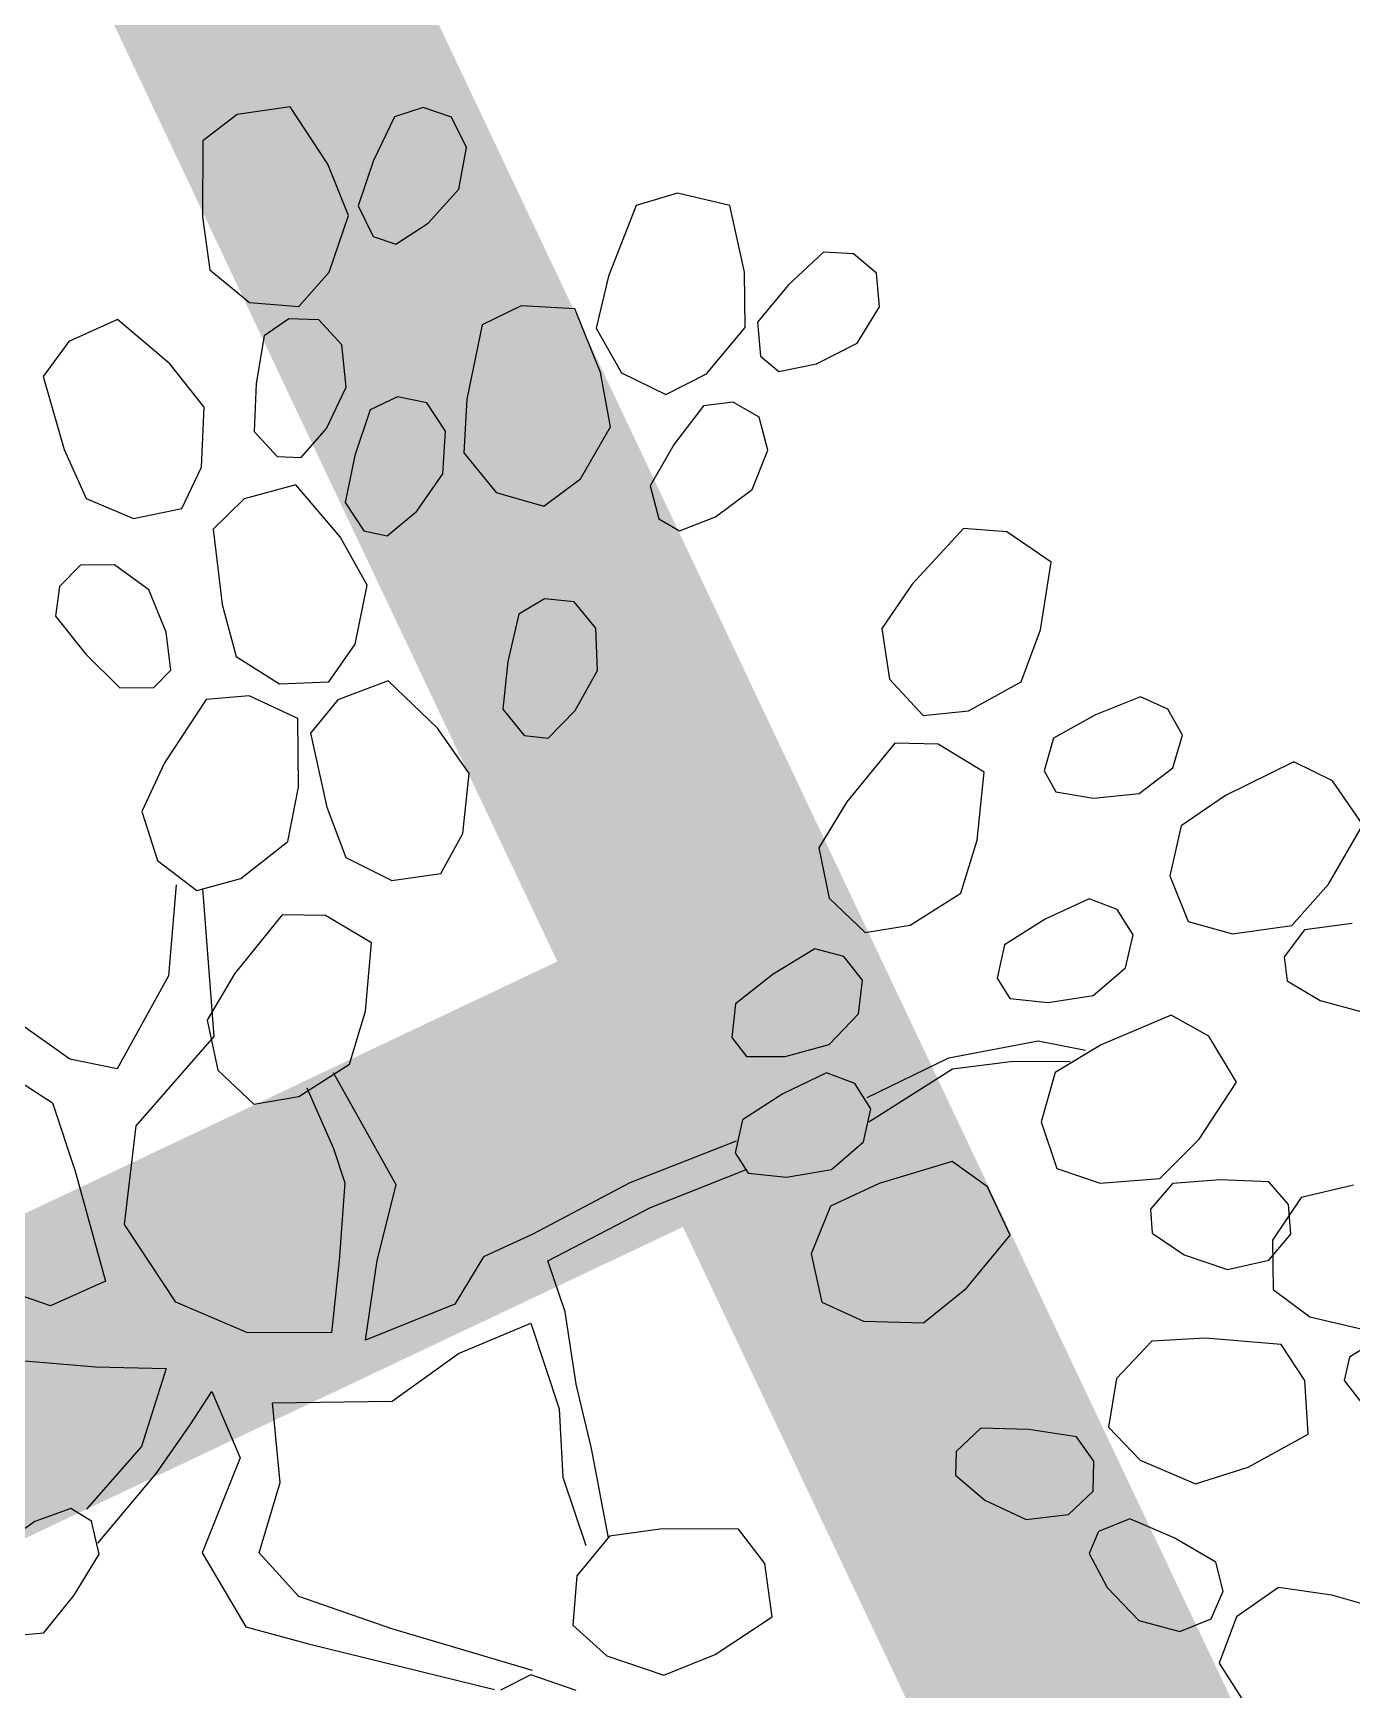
# Model space of a CAD drawing. Extents: x -809667 to 586099, y 3084146 to 3634412.
# Drawn here: x 381287.868 to 381288.653, y 3086161.412 to 3086162.399 of the extents above; entities that cross this region are included whole.
import ezdxf

# ---------------------------------------------------------------- set-up
doc = ezdxf.new("R2010")
doc.units = 0
doc.header["$LTSCALE"] = 0.5
doc.layers.get('0').update_dxf_attribs({"linetype": 'CONTINUOUS'})
doc.layers.add('WIRE-动力', color=2, linetype='CONTINUOUS')
doc.layers.add('文字', color=7, linetype='CONTINUOUS')

# ---------------------------------------------------------------- blocks, each defined once
blk = doc.blocks.new('紫薇')
at = {"color": 0}
for p, q in [((-183.8517322102562, 452.2471866318956), (-162.6046768249944, 456.1768588395789)), ((-162.6046768249944, 456.1768588395789), (-146.1547162607312, 450.4262484600767)), ((-191.0036765793338, 425.6444077426568), (-183.8517322102562, 452.2471866318956)), ((-146.1547162607312, 450.4262484600767), (-136.3857272807509, 421.4573585735634)), ((-244.1650143852457, 427.9025964802131), (-234.5271265814081, 435.1807915037498)), ((-234.5271265814081, 435.1807915037498), (-222.4469909407198, 435.2167645031586)), ((-222.4469909407198, 435.2167645031586), (-208.8665458466858, 421.2415170157328)), ((-246.0488934116438, 414.3645927300677), (-244.1650143852457, 427.9025964802131)), ((-208.8665458466858, 421.2415170157328), (-197.2136777406558, 405.8106258353218)), ((-192.3728848574683, 403.4085433175787), (-191.0036765793338, 425.6444077426568)), ((-136.3857272807509, 421.4573585735634), (-132.4431722536683, 400.2039092322811)), ((-237.7802139855921, 399.4069283762947), (-246.0488934116438, 414.3645927300677)), ((-197.2136777406558, 405.8106258353218), (-199.0975592294708, 392.2726253448054)), ((-177.8068009559065, 384.1199309723452), (-192.3728848574683, 403.4085433175787)), ((-132.4431722536683, 400.2039092322811), (-143.493968761526, 382.772213104181)), ((-221.8012213809416, 390.2718171356246), (-237.7802139855921, 399.4069283762947)), ((-206.8078699456528, 386.4500689702109), (-221.8012213809416, 390.2718171356246)), ((-199.0975592294708, 392.2726253448054), (-206.8078699456528, 386.4500689702109)), ((-105.2900863587856, 369.4774580737576), (-90.96337145101279, 393.006236047484)), ((-90.96337145101279, 393.006236047484), (-69.46700935531408, 390.8185196937993)), ((-69.46700935531408, 390.8185196937993), (-55.29041409119964, 380.6846720045432)), ((-161.8278108146042, 374.9848229931667), (-177.8068009559065, 384.1199309723452)), ((-143.493968761526, 382.772213104181), (-161.8278108146042, 374.9848229931667)), ((-55.29041409119964, 380.6846720045432), (-54.03914132341743, 350.1385749811307)), ((-339.3020910555497, 358.8073815116659), (-320.9093632884324, 370.1470134044066)), ((-320.9093632884324, 370.1470134044066), (-303.4928718125448, 370.727140086703)), ((-303.4928718125448, 370.727140086703), (-283.9187908293679, 347.2434206074104)), ((-173.3748178826645, 354.7665502494201), (-167.7692581275478, 367.2326741693541)), ((-167.7692581275478, 367.2326741693541), (-156.4767930861562, 371.5153412586078)), ((-156.4767930861562, 371.5153412586078), (-144.8715091599151, 368.1614843541756)), ((-144.8715091599151, 368.1614843541756), (-135.7561841830611, 350.9380444576964)), ((-112.8413196848705, 348.5182769531384), (-105.2900863587856, 369.4774580737576)), ((-336.3610483948141, 331.4174486706033), (-339.3020910555497, 358.8073815116659)), ((-169.6335848467425, 338.0900410888717), (-173.3748178826645, 354.7665502494201)), ((-283.9187908293679, 347.2434206074104), (-272.5648363009095, 328.8493844652548)), ((-266.8709667399526, 338.9394536176696), (-246.8202009098604, 346.9921845709905)), ((-246.8202009098604, 346.9921845709905), (-229.5580153660849, 344.607300392352)), ((-135.7561841830611, 350.9380444576964), (-128.8993529807776, 332.8580664815381)), ((-104.2702814061195, 325.9183063944802), (-112.8413196848705, 348.5182769531384)), ((-54.03914132341743, 350.1385749811307), (-56.21628547739238, 328.6324620740488)), ((-229.5580153660849, 344.607300392352), (-214.2545892521739, 318.1415701722726)), ((-268.6222744490951, 311.4477989887819), (-266.8709667399526, 338.9394536176696)), ((-156.858377774246, 324.8396619902924), (-169.6335848467425, 338.0900410888717)), ((-380.3903960091993, 324.5873781023547), (-369.1389999436215, 328.9847702505067)), ((-369.1389999436215, 328.9847702505067), (-351.4271703427657, 320.8590626837686)), ((-329.6052763769403, 310.1885075187311), (-336.3610483948141, 331.4174486706033)), ((-272.5648363009095, 328.8493844652548), (-276.57234220393, 308.6028037695214)), ((-198.4661686588079, 321.8442666204646), (-188.0069261863828, 327.8829130781814)), ((-188.0069261863828, 327.8829130781814), (-176.0139311570674, 326.4341062000021)), ((-128.8993529807776, 332.8580664815381), (-134.5049141841009, 320.3919463837519)), ((-56.21628547739238, 328.6324620740488), (-71.71291931346059, 315.0002035247162)), ((-386.7482714392245, 314.3190567130223), (-380.3903960091993, 324.5873781023547)), ((-351.4271703427657, 320.8590626837686), (-334.9869135990739, 310.6796866720542)), ((-201.9994309814647, 308.6403807112947), (-198.4661686588079, 321.8442666204646)), ((-176.0139311570674, 326.4341062000021), (-164.2538131903857, 310.8959062816575)), ((-143.5388867715374, 316.9658125033602), (-156.858377774246, 324.8396619902924)), ((-134.5049141841009, 320.3919463837519), (-143.5388867715374, 316.9658125033602)), ((-91.49507578276098, 312.6679311161861), (-104.2702814061195, 325.9183063944802)), ((-383.6144452830777, 301.0147085757926), (-386.7482714392245, 314.3190567130223)), ((-214.2545892521739, 318.1415701722726), (-206.1879656529054, 298.0870835715905)), ((-71.71291931346059, 315.0002035247162), (-91.49507578276098, 312.6679311161861)), ((-334.9869135990739, 310.6796866720542), (-331.8530909176916, 297.3753406861797)), ((-309.0549571858719, 297.464288582094), (-329.6052763769403, 310.1885075187311)), ((-276.57234220393, 308.6028037695214), (-290.855010997504, 294.7183311013505)), ((-265.5683423643932, 289.3801326686516), (-268.6222744490951, 311.4477989887819)), ((-195.6315457364544, 292.7799639487639), (-201.9994309814647, 308.6403807112947)), ((-164.2538131903857, 310.8959062816575), (-154.5855437256396, 294.149972348474)), ((-148.4023359529674, 281.669319187291), (-138.0354296527803, 307.1915723523125)), ((-138.0354296527803, 307.1915723523125), (-116.4665054176003, 308.4804453300312)), ((-116.4665054176003, 308.4804453300312), (-100.8479098500684, 300.751914110966)), ((-370.5007997509092, 290.0540934810415), (-383.6144452830777, 301.0147085757926)), ((-100.8479098500684, 300.751914110966), (-94.71290218830109, 270.8020992884412)), ((-58.61885228008032, 299.7320760348812), (-45.61028755735606, 303.927763058804)), ((-45.61028755735606, 303.927763058804), (-34.86304506659508, 298.4179733181372)), ((-331.8530909176916, 297.3753406861797), (-336.939391573891, 289.1606830721721)), ((-290.855010997504, 294.7183311013505), (-309.0549571858719, 297.464288582094)), ((-206.1879656529054, 298.0870835715905), (-213.5743270264938, 278.8146732645109)), ((-154.5855437256396, 294.149972348474), (-158.1188080925494, 280.9460899783298)), ((-68.4871411640197, 285.7778774937615), (-58.61885228008032, 299.7320760348812)), ((-34.86304506659508, 298.4179733181372), (-29.57332575693727, 287.5575018385425)), ((-352.3008500877768, 287.3081338508055), (-370.5007997509092, 290.0540934810415)), ((-336.939391573891, 289.1606830721721), (-352.3008500877768, 287.3081338508055)), ((-247.476334867999, 273.3520126538351), (-265.5683423643932, 289.3801326686516)), ((-180.8962639570236, 281.7504611080512), (-195.6315457364544, 292.7799639487639)), ((-29.57332575693727, 287.5575018385425), (-36.24540842138231, 269.2485055746511)), ((-323.59782031551, 274.1657094759867), (-315.5890937345102, 283.2056930316612)), ((-315.5890937345102, 283.2056930316612), (-303.7545101335272, 285.6292445855215)), ((-303.7545101335272, 285.6292445855215), (-287.679159084335, 274.6147486837581)), ((-166.4862025836483, 276.1151725174859), (-180.8962639570236, 281.7504611080512)), ((-158.1188080925494, 280.9460899783298), (-166.4862025836483, 276.1151725174859)), ((-152.4936937009916, 259.7702509472147), (-148.4023359529674, 281.669319187291)), ((-69.75763739272952, 267.4158432567492), (-68.4871411640197, 285.7778774937615)), ((-322.7680003270507, 260.5224714251235), (-323.59782031551, 274.1657094759867)), ((-287.679159084335, 274.6147486837581), (-273.2055518645793, 261.7922515878454)), ((-213.5743270264938, 278.8146732645109), (-230.0066956402734, 267.5563221024349)), ((-230.0066956402734, 267.5563221024349), (-247.476334867999, 273.3520126538351)), ((-94.71290218830109, 270.8020992884412), (-93.41202977951616, 249.2252464136109)), ((-66.67330093495548, 252.2536133779213), (-69.75763739272952, 267.4158432567492)), ((-36.24540842138231, 269.2485055746511), (-45.06694355700165, 252.0414647022262)), ((-311.7053427565843, 247.4947935873643), (-322.7680003270507, 260.5224714251235)), ((-273.2055518645793, 261.7922515878454), (-272.3757349345833, 248.1490162471309)), ((-140.4083578921854, 238.8378352997825), (-152.4936937009916, 259.7702509472147)), ((-294.2357004685327, 241.6991003258154), (-311.7053427565843, 247.4947935873643)), ((-272.3757349345833, 248.1490162471309), (-278.7827165927738, 240.9170289607719)), ((-93.41202977951616, 249.2252464136109), (-106.5212182225659, 233.2836871491745)), ((-58.07550641521811, 247.8457813160494), (-66.67330093495548, 252.2536133779213)), ((-45.06694355700165, 252.0414647022262), (-58.07550641521811, 247.8457813160494)), ((-278.7827165927738, 240.9170289607719), (-294.2357004685327, 241.6991003258154)), ((-125.6730781560764, 227.8083359980956), (-140.4083578921854, 238.8378352997825)), ((-93.41371097508818, 232.5288500888273), (-76.48136852309108, 236.6478914050385)), ((-76.48136852309108, 236.6478914050385), (-52.53031011484563, 217.6485090991482)), ((-234.3636265955865, 214.3517522634938), (-229.5332393599674, 227.1382257761434)), ((-229.5332393599674, 227.1382257761434), (-218.5247161881998, 232.1054605925456)), ((-218.5247161881998, 232.1054605925456), (-206.7355716275051, 229.4697364708409)), ((-206.7355716275051, 229.4697364708409), (-196.5809974335134, 212.8378197373822)), ((-106.5212182225659, 233.2836871491745), (-125.6730781560764, 227.8083359980956)), ((-109.1079939492047, 217.6772788548842), (-93.41371097508818, 232.5288500888273)), ((-161.2672714358196, 196.2742251371965), (-148.4106848333031, 220.6374419583008)), ((-148.4106848333031, 220.6374419583008), (-126.8206111220643, 219.7723388960585)), ((-229.6065723448992, 197.9361128518358), (-234.3636265955865, 214.3517522634938)), ((-126.8206111220643, 219.7723388960585), (-112.0491410754621, 210.5271025570109)), ((-100.6441168058664, 191.4623797191307), (-109.1079939492047, 217.6772788548842)), ((-52.53031011484563, 217.6485090991482), (-37.6644503492862, 201.9558655200526)), ((-196.5809974335134, 212.8378197373822), (-188.6281283535063, 195.2124513396993)), ((-112.0491410754621, 210.5271025570109), (-108.9266582122073, 180.1152655901387)), ((-403.6075854990631, 198.923899221234), (-387.5767567930743, 205.7564136413857)), ((-387.5767567930743, 205.7564136413857), (-360.841171907261, 190.9294710131362)), ((-37.6644503492862, 201.9558655200526), (-37.45963453687727, 181.3174987277016)), ((-416.6619458459318, 181.7057877657935), (-403.6075854990631, 198.923899221234)), ((-216.042697337456, 185.4942578142509), (-229.6065723448992, 197.9361128518358)), ((-188.6281283535063, 195.2124513396993), (-193.4585172701627, 182.4259815523401)), ((-167.5187413757667, 174.8913459675387), (-161.2672714358196, 196.2742251371965)), ((-360.841171907261, 190.9294710131362), (-343.6092323521152, 177.8790645739064)), ((-89.70182894542813, 172.0568461166695), (-100.6441168058664, 191.4623797191307)), ((-404.0251202629879, 157.2278631767258), (-416.6619458459318, 181.7057877657935)), ((-202.2653363468125, 178.4521934567019), (-216.042697337456, 185.4942578142509)), ((-193.4585172701627, 182.4259815523401), (-202.2653363468125, 178.4521934567019)), ((-108.9266582122073, 180.1152655901387), (-109.7806109068915, 158.5161078805104)), ((-37.45963453687727, 181.3174987277016), (-48.61132253613323, 164.8125581359491)), ((-343.6092323521152, 177.8790645739064), (-340.0322117703035, 157.5520122265443)), ((-157.5776558648795, 152.8596373340115), (-167.5187413757667, 174.8913459675387)), ((-66.98882718756795, 163.7899895468727), (-89.70182894542813, 172.0568461166695)), ((-41.52796809002757, 169.6859906809404), (-27.02556593716145, 135.8695669686422)), ((-48.61132253613323, 164.8125581359491), (-66.98882718756795, 163.7899895468727)), ((-36.69383540190756, 106.8840592382476), (-51.19623755477369, 164.8550717392936)), ((-390.0567723950371, 139.8729314329103), (-404.0251202629879, 157.2278631767258)), ((-340.0322117703035, 157.5520122265443), (-348.3347537415102, 139.4456319706514)), ((-109.7806109068915, 158.5161078805104), (-124.411923575215, 143.9590194681659)), ((-144.0137825384736, 140.4177860198542), (-157.5776558648795, 152.8596373340115)), ((-124.411923575215, 143.9590194681659), (-144.0137825384736, 140.4177860198542)), ((-94.64350673276931, 138.9528410220519), (-78.2054289681837, 144.737330772914)), ((-78.2054289681837, 144.737330772914), (-52.48166116606444, 128.2171159749851)), ((21.31577321048826, 116.5458941617981), (40.65231213904917, 143.1159439021721)), ((-366.2976523935795, 135.4315821779892), (-390.0567723950371, 139.8729314329103)), ((-348.3347537415102, 139.4456319706514), (-366.2976523935795, 135.4315821779892)), ((-108.7810623226687, 122.6124246204272), (-94.64350673276931, 138.9528410220519)), ((-27.02556593716145, 135.8695669686422), (4.396306755952537, 106.8840592382476)), ((-350.4078992996365, 126.5133296707645), (-334.0146821532398, 132.4237572262064)), ((-334.0146821532398, 132.4237572262064), (-308.1649331897497, 116.1013736566529)), ((-52.48166116606444, 128.2171159749851), (-36.12719046883285, 114.0826143110171)), ((-364.4196800515056, 110.0649350276217), (-350.4078992996365, 126.5133296707645)), ((-97.7490830309689, 97.3705232301727), (-108.7810623226687, 122.6124246204272)), ((52.73764590360224, 126.2077290834859), (33.40111106261611, 102.0531402947381)), ((-442.6139540327713, 110.7991854036227), (-433.7108609257266, 118.9641045248136)), ((-433.7108609257266, 118.9641045248136), (-414.2597275506705, 117.7853587111458)), ((-414.2597275506705, 117.7853587111458), (-395.2524299426004, 114.2322790054604)), ((-395.2524299426004, 114.2322790054604), (-387.5241432087496, 102.9584131715819)), ((-308.1649331897497, 116.1013736566529), (-291.7025080909953, 102.0927545623854)), ((-36.12719046883285, 114.0826143110171), (-33.86847469303757, 93.56719726789743)), ((4.396306755952537, 106.8840592382476), (21.31577321048826, 116.5458941617981)), ((-444.8331507826224, 98.92753135133535), (-442.6139540327713, 110.7991854036227)), ((-353.1943770702928, 84.9084105072543), (-364.4196800515056, 110.0649350276217)), ((4.396306755952537, 82.729467487894), (-36.69383540190756, 106.8840592382476)), ((-387.5241432087496, 102.9584131715819), (-389.2995007168502, 93.46108934748918)), ((-291.7025080909953, 102.0927545623854), (-289.2864706246182, 81.59526943881065)), ((33.40111106261611, 102.0531402947381), (33.40111106261611, 73.06763256434351)), ((-437.104860031046, 87.65366476494819), (-444.8331507826224, 98.92753135133535)), ((-389.2995007168502, 93.46108934748918), (-402.9544162172824, 86.18443977553397)), ((-84.92900266405195, 79.15092012379318), (-97.7490830309689, 97.3705232301727)), ((-33.86847469303757, 93.56719726789743), (-43.32138605695218, 76.03392387460917)), ((-420.9173188870773, 82.17039073538035), (-437.104860031046, 87.65366476494819)), ((-402.9544162172824, 86.18443977553397), (-420.9173188870773, 82.17039073538035)), ((-340.2348986128345, 66.78769539762288), (-353.1943770702928, 84.9084105072543)), ((-289.2864706246182, 81.59526943881065), (-298.6045937659219, 63.98999209795147)), ((21.31577321048826, 46.49758578557521), (4.396306755952537, 82.729467487894)), ((-496.477165334858, 62.51432237122208), (-483.9970516460016, 74.67645559739321)), ((-483.9970516460016, 74.67645559739321), (-453.7107517430559, 70.5087505793199)), ((-87.452242936939, 27.17391297686845), (-77.7839734731242, 77.89855150599033)), ((-61.5057538067922, 73.18662809487432), (-84.92900266405195, 79.15092012379318)), ((-65.69863970763981, 75.48309055436403), (-68.11570400837809, 48.91304377559572)), ((-43.32138605695218, 76.03392387460917), (-61.5057538067922, 73.18662809487432)), ((-453.7107517430559, 70.5087505793199), (-432.9280960829929, 64.56450354959816)), ((-316.7665827842429, 61.00327506195754), (-340.2348986128345, 66.78769539762288)), ((33.40111106261611, 73.06763256434351), (35.81817536335438, 27.17391297686845)), ((-502.4300945606083, 41.74313271138817), (-496.477165334858, 62.51432237122208)), ((-432.9280960829929, 64.56450354959816), (-422.2496454669163, 46.90226060431451)), ((-298.6045937659219, 63.98999209795147), (-316.7665827842429, 61.00327506195754)), ((-287.37996932026, 57.44102116022259), (-277.2615270121023, 64.04011930990964)), ((-277.2615270121023, 64.04011930990964), (-258.2649916084483, 59.69642572384328)), ((-291.5106467744336, 46.09207812976092), (-287.37996932026, 57.44102116022259)), ((-258.2649916084483, 59.69642572384328), (-240.094588666223, 53.08293990883976)), ((-422.2496454669163, 46.90226060431451), (-423.4507563170046, 27.01933974493295)), ((-397.8208347819746, 40.70876488741487), (-388.4681119872257, 48.35451844427735)), ((-388.4681119872257, 48.35451844427735), (-369.1154040629044, 46.07225480955094)), ((-240.094588666223, 53.08293990883976), (-234.3139342134818, 40.6970406351611)), ((-68.11570400837809, 48.91304377559572), (-68.11570400837809, 34.42028991039842)), ((59.98884698003531, 24.75845498684794), (91.41071967408061, 48.91304377559572)), ((-481.804159373045, 23.48309572879225), (-502.4300945606083, 41.74313271138817)), ((-400.7111201584339, 28.98241615574807), (-397.8208347819746, 40.70876488741487)), ((-369.1154040629044, 46.07225480955094), (-350.3407498132437, 41.4447181513533)), ((-350.3407498132437, 41.4447181513533), (-343.2656558081508, 29.74986836407334)), ((-285.7299884809181, 33.7061774590984), (-291.5106467744336, 46.09207812976092)), ((-234.3139342134818, 40.6970406351611), (-237.6184763787314, 31.61788565386087)), ((11.6475078323856, 10.26570112165064), (21.31577321048826, 46.49758578557521)), ((-270.657025994733, 25.64959106873721), (-285.7299884809181, 33.7061774590984)), ((-68.11570400837809, 34.42028991039842), (-56.03037024382502, 5.434782178141177)), ((-423.4507563170046, 27.01933974493295), (-438.7506184345111, 16.78740234766155)), ((-393.6360221849754, 17.2875653905794), (-400.7111201584339, 28.98241615574807)), ((-343.2656558081508, 29.74986836407334), (-345.5778842512518, 20.3687888039276)), ((-237.6184763787314, 31.61788565386087), (-252.279517502524, 26.67215826082975)), ((-70.53277239669114, 0.6038632364943624), (-87.452242936939, 27.17391297686845)), ((35.81817536335438, 27.17391297686845), (59.98884698003531, 24.75845498684794)), ((-462.5097384359688, 12.34605309274048), (-481.804159373045, 23.48309572879225)), ((-345.5778842512518, 20.3687888039276), (-359.6242686240003, 13.87991892267019)), ((-252.279517502524, 26.67215826082975), (-270.657025994733, 25.64959106873721)), ((-438.7506184345111, 16.78740234766155), (-462.5097384359688, 12.34605309274048)), ((-377.7862616097555, 10.8932028664276), (-393.6360221849754, 17.2875653905794)), ((-359.6242686240003, 13.87991892267019), (-377.7862616097555, 10.8932028664276)), ((-275.4668412618339, 7.583025715313852), (-266.0557377580553, 15.15680297557265)), ((-266.0557377580553, 15.15680297557265), (-246.721108189784, 12.72613830212504)), ((-485.8250191956758, 5.530373609624803), (-466.8177215885371, 9.083453313447535)), ((-466.8177215885371, 9.083453313447535), (-455.5387187488377, 1.36266568209976)), ((-278.4470026325434, -4.120804526843131), (-275.4668412618339, 7.583025715313852)), ((-246.721108189784, 12.72613830212504), (-227.982507519424, 7.95470427442342)), ((-227.982507519424, 7.95470427442342), (-220.997341118753, -3.794079366140068)), ((-11.6475078323856, -10.26570112165064), (11.6475078323856, 10.26570112165064)), ((84.15951859764755, 10.26570112165064), (50.32057751622051, -4.227052743546665)), ((-455.5387187488377, 1.36266568209976), (-453.7633612407371, -8.134658141992986)), ((-350.912550078705, 0.6038632364943624), (-367.8320206198841, -9.057971687056124)), ((-314.6565446965396, 5.434782178141177), (-350.912550078705, 0.6038632364943624)), ((-338.8272163132206, -4.227052743546665), (-314.6565446965396, 0.6038632364943624)), ((-278.400539313443, 0.6038632364943624), (-314.6565446965396, 5.434782178141177)), ((-314.6565446965396, 0.6038632364943624), (-275.9834709260613, -9.057971687056124)), ((-222.8079950027168, 0.6038632364943624), (-176.8837242433801, -1.811594753526151)), ((-56.03037024382502, -28.38164153229445), (-70.53277239669114, 0.6038632364943624)), ((-56.03037024382502, 5.434782178141177), (-43.94503647834063, -21.13526460062712)), ((-416.7767438646406, -19.31827289890498), (-405.0079836035147, -6.466541334055364)), ((-405.0079836035147, -6.466541334055364), (-374.5337777538225, -8.906316884793341)), ((-360.5808195434511, -11.47342967707664), (-338.8272163132206, -4.227052743546665)), ((-271.4618322700262, -15.86958917696029), (-278.4470026325434, -4.120804526843131)), ((-220.997341118753, -3.794079366140068), (-223.3814703617245, -13.15714413393289)), ((-176.8837242433801, -1.811594753526151), (-133.3765177838504, -9.057971687056124)), ((50.32057751622051, -4.227052743546665), (23.73284159786999, -13.88888766709715)), ((-453.7633612407371, -8.134658141992986), (-463.8675617240369, -19.85265621636063)), ((-374.5337777538225, -8.906316884793341), (-353.4468943523243, -13.6598626608029)), ((-223.3814703617245, -13.15714413393289), (-237.4772220524028, -19.53806339111179)), ((-181.7178569315001, -13.88888766709715), (-222.8079950027168, -11.47342967707664)), ((-133.3765177838504, -9.057971687056124), (-111.6229104679078, -11.47342967707664)), ((-111.6229104679078, -11.47342967707664), (-94.70344401337206, -25.96618354227394)), ((-43.94503647834063, -21.13526460062712), (-11.6475078323856, -10.26570112165064)), ((-463.8675617240369, -19.85265621636063), (-479.1674278592691, -30.08459436614066)), ((-421.5396094266325, -40.39420224633068), (-416.7767438646406, -19.31827289890498)), ((-353.4468943523243, -13.6598626608029), (-341.7819431144744, -30.68669577967376)), ((-255.6615937631577, -22.38535816315562), (-271.4618322700262, -15.86958917696029)), ((-237.4772220524028, -19.53806339111179), (-255.6615937631577, -22.38535816315562)), ((-135.7935820845887, -21.13526460062712), (-181.7178569315001, -13.88888766709715)), ((23.73284159786999, -13.88888766709715), (43.06937643978745, -40.45893740747124)), ((-135.7935820845887, -42.8743953993544), (-135.7935820845887, -21.13526460062712)), ((-94.70344401337206, -25.96618354227394), (-56.03037024382502, -28.38164153229445)), ((-341.7819431144744, -30.68669577967376), (-341.8511510668322, -50.60574242752045)), ((9.230439445003867, -28.38164153229445), (6.813371056690812, -57.3671492645517)), ((21.31577321048826, -38.04347941745073), (9.230439445003867, -28.38164153229445)), ((-313.0313962437212, -48.68119016941637), (-302.7081381222233, -34.64192152675241)), ((-302.7081381222233, -34.64192152675241), (-272.1479953834787, -33.80084918159992)), ((-272.1479953834787, -33.80084918159992), (-250.6730492627248, -36.26652112882584)), ((-250.6730492627248, -36.26652112882584), (-237.2500647883862, -51.94477425795048)), ((40.65231213904917, -52.53623328264803), (21.31577321048826, -38.04347941745073)), ((-399.9092773897573, -57.45254005957395), (-421.5396094266325, -40.39420224633068)), ((-130.9594493964687, -71.859903129749), (-135.7935820845887, -42.8743953993544)), ((-121.2911799317226, -42.8743953993544), (-121.2911799317226, -79.10628006327897)), ((-89.86930723767728, -45.2898563509807), (-121.2911799317226, -42.8743953993544)), ((-58.44743863120675, -54.95169127453119), (-89.86930723767728, -45.2898563509807)), ((-12.52316378429532, -40.45893740747124), (-58.44743863120675, -54.95169127453119)), ((-5.271962707862258, -71.859903129749), (-12.52316378429532, -40.45893740747124)), ((43.06937643978745, -40.45893740747124), (72.0741807455197, -57.3671492645517)), ((-341.8511510668322, -50.60574242752045), (-356.5447970665991, -61.6906461706385)), ((-315.5075085312128, -70.14624442439526), (-313.0313962437212, -48.68119016941637)), ((-237.2500647883862, -51.94477425795048), (-235.1835821010172, -71.75645915511996)), ((72.0741807455197, -71.859903129749), (40.65231213904917, -52.53623328264803)), ((-380.0131128951907, -67.4750665044412), (-399.9092773897573, -57.45254005957395)), ((6.813371056690812, -57.3671492645517), (33.40111106261611, -88.7681179465726)), ((71.6946700932458, -62.60843380261213), (77.90517786890268, -55.20703884866089)), ((77.90517786890268, -55.20703884866089), (93.37358841858804, -55.57394669856876)), ((93.37358841858804, -55.57394669856876), (110.9925361145288, -60.8985259430483)), ((-356.5447970665991, -61.6906461706385), (-380.0131128951907, -67.4750665044412)), ((72.89048138167709, -76.22447221446782), (71.6946700932458, -62.60843380261213)), ((-402.9033717894927, -75.60475601162761), (-384.128717539832, -70.97721935156733)), ((-384.128717539832, -70.97721935156733), (-372.429165231064, -78.04453443642706)), ((-292.1731901261955, -84.78754687588662), (-315.5075085312128, -70.14624442439526)), ((-235.1835821010172, -71.75645915511996), (-248.6042729988694, -84.35262442845851)), ((-128.5423810081556, -98.42995287012309), (-130.9594493964687, -71.859903129749)), ((11.6475078323856, -96.01449191849679), (-5.271962707862258, -71.859903129749)), ((-421.0999644296244, -82.57756373751909), (-402.9033717894927, -75.60475601162761)), ((-372.429165231064, -78.04453443642706), (-370.1169367879629, -87.42561399657279)), ((-121.2911799317226, -79.10628006327897), (-114.0399788552895, -105.6763298036531)), ((87.70312957651913, -88.65375985298306), (72.89048138167709, -76.22447221446782)), ((-425.8282303381711, -93.69396930094808), (-421.0999644296244, -82.57756373751909)), ((-271.3172747567296, -92.61948099825531), (-292.1731901261955, -84.78754687588662)), ((-248.6042729988694, -84.35262442845851), (-271.3172747567296, -92.61948099825531)), ((-453.0383039368317, -94.63743085507303), (-431.511744979769, -92.67271497752517)), ((-431.511744979769, -92.67271497752517), (-415.1740482570603, -105.2847647396848)), ((-370.1169367879629, -87.42561399657279), (-379.5388642754406, -99.6989032337442)), ((33.40111106261611, -88.7681179465726), (26.14990998618305, -122.5845416588709)), ((104.0684030130506, -99.2326944237575), (87.70312957651913, -88.65375985298306)), ((-422.9379449617118, -105.4203180307522), (-425.8282303381711, -93.69396930094808)), ((-379.5388642754406, -99.6989032337442), (-394.2325142426416, -110.783807954751)), ((-123.7082483200356, -134.6618375340477), (-128.5423810081556, -98.42995287012309)), ((1.979238368570805, -117.7536227172241), (11.6475078323856, -96.01449191849679)), ((115.8336530793458, -96.49228167813271), (104.0684030130506, -99.2326944237575)), ((-411.2383886855096, -112.4876321377233), (-422.9379449617118, -105.4203180307522)), ((-415.1740482570603, -105.2847647396848), (-409.1115113096312, -124.2589275641367)), ((-114.0399788552895, -105.6763298036531), (-114.0399788552895, -134.6618375340477)), ((-394.2325142426416, -110.783807954751), (-411.2383886855096, -112.4876321377233)), ((-29.4426343254745, -141.9082144675776), (1.979238368570805, -117.7536227172241)), ((-409.1115113096312, -124.2589275641367), (-419.6820057341829, -139.3268727241084)), ((26.14990998618305, -122.5845416588709), (4.396306755952537, -137.0772955240682)), ((-377.1062859753147, -134.2254259726033), (-356.2256951332092, -128.6349183795974)), ((-356.2256951332092, -128.6349183795974), (-337.9841298740357, -138.2904572216794)), ((-419.6820057341829, -139.3268727241084), (-440.2323249252513, -152.0510916626081)), ((-405.2236754046753, -146.2271816181019), (-377.1062859753147, -134.2254259726033)), ((-337.9841298740357, -138.2904572216794), (-328.7885679295287, -155.9600596399978)), ((-298.0382739156485, -146.6343872165307), (-279.8678709724918, -140.0209013996646)), ((-279.8678709724918, -140.0209013996646), (-267.4781301636249, -145.7933176541701)), ((-174.4872801117599, -147.9372370271012), (-145.5327491955832, -138.1257709646598)), ((-145.5327491955832, -138.1257709646598), (-124.2851051120088, -134.1520485365763)), ((-124.2851051120088, -134.1520485365763), (-106.8372199404985, -145.1772667383775)), ((4.396306755952537, -137.0772955240682), (-60.86450293194503, -178.1400961698964)), ((-409.6718976320699, -163.0760403713211), (-405.2236754046753, -146.2271816181019)), ((-315.3825367167592, -155.5176624665037), (-298.0382739156485, -146.6343872165307)), ((-267.4781301636249, -145.7933176541701), (-264.1735879983753, -154.8724726336077)), ((-106.8372199404985, -145.1772667383775), (-99.02294864319265, -163.4996675988659)), ((-77.7839734731242, -175.7246381798759), (-29.4426343254745, -141.9082144675776)), ((-180.2137577626854, -164.3956141052768), (-174.4872801117599, -147.9372370271012)), ((-443.0708125997335, -156.6495983628556), (-429.7643854878843, -159.7745726415887)), ((-429.7643854878843, -159.7745726415887), (-424.6780848316848, -167.9892302555963)), ((-328.7885679295287, -155.9600596399978), (-336.6477336892858, -172.6037322310731)), ((-318.891894695349, -167.0768742775545), (-315.3825367167592, -155.5176624665037)), ((-264.1735879983753, -154.8724726336077), (-272.2255447916687, -168.0850552013144)), ((-404.0947329038754, -183.9512630002573), (-409.6718976320699, -163.0760403713211)), ((-176.2529275175184, -185.636883133091), (-180.2137577626854, -164.3956141052768)), ((-99.02294864319265, -163.4996675988659), (-108.1346110077575, -179.4920386755839)), ((-424.6780848316848, -167.9892302555963), (-429.866942034103, -182.5659962641075)), ((-336.6477336892858, -172.6037322310731), (-354.73974118568, -188.6318522458896)), ((-314.7612172411755, -178.4258173080161), (-318.891894695349, -167.0768742775545)), ((-272.2255447916687, -168.0850552013144), (-285.6462395293638, -180.6812218716368)), ((-302.3714725924656, -184.1982321636751), (-314.7612172411755, -178.4258173080161)), ((-108.1346110077575, -179.4920386755839), (-127.40183907561, -194.0863967994228)), ((-92.03513111919165, -188.8670642087236), (-76.62134736124426, -177.191576722078)), ((-76.62134736124426, -177.191576722078), (-63.08059841487557, -179.0556005043909)), ((-377.0146202072501, -189.0035544866696), (-404.0947329038754, -183.9512630002573)), ((-285.6462395293638, -180.6812218716368), (-302.3714725924656, -184.1982321636751)), ((-149.6396877504885, -192.7498025065288), (-176.2529275175184, -185.636883133091)), ((-354.73974118568, -188.6318522458896), (-377.0146202072501, -189.0035544866696)), ((-127.40183907561, -194.0863967994228), (-149.6396877504885, -192.7498025065288)), ((-339.8081310642883, -206.4679655665532), (-325.3345238436013, -193.6454684706405)), ((-325.3345238436013, -193.6454684706405), (-311.6907396707684, -194.4662121357396)), ((-311.6907396707684, -194.4662121357396), (-305.2837580135092, -201.6981994239613)), ((-352.679988338612, -221.0984584363177), (-339.8081310642883, -206.4679655665532)), ((-305.2837580135092, -201.6981994239613), (-307.9227785738185, -216.9442453635857)), ((-307.9227785738185, -216.9442453635857), (-315.7819473929703, -233.587920662947)), ((-351.7006086232141, -233.1388814551756), (-352.679988338612, -221.0984584363177)), ((-343.6918820422143, -242.1788650108501), (-351.7006086232141, -233.1388814551756)), ((-392.7535832868889, -248.3887426694855), (-373.3904021009803, -238.7804096499458)), ((-373.3904021009803, -238.7804096499458), (-353.5999557450414, -244.6389390239492)), ((-315.7819473929703, -233.587920662947), (-330.0480948099867, -242.9996059658006)), ((-353.5999557450414, -244.6389390239492), (-341.0925502087921, -260.1417779857293)), ((-330.0480948099867, -242.9996059658006), (-343.6918820422143, -242.1788650108501)), ((-417.9431936983019, -265.7125198049471), (-392.7535832868889, -248.3887426694855)), ((-341.0925502087921, -260.1417779857293), (-345.5060730949044, -278.0107214199379))]:
    blk.add_line(p, q, dxfattribs=at)
blk = doc.blocks.new('23424')
at = {"layer": '文字', "color": 8, "linetype": 'Continuous'}
for points, knots in [([(382033.1769420303, 3087699.248516113), (382034.4779586239, 3087697.7916629), (382036.7482498289, 3087695.249453361), (382033.26883866, 3087689.089056215), (382041.6724595816, 3087683.40146323), (382037.7710699415, 3087678.033797118), (382035.8946429618, 3087675.452136652), (382035.8946428625, 3087675.452136515), (382035.8946427632, 3087675.452136378), (382035.8946426639, 3087675.452136242), (382035.2374800504, 3087674.547986749), (382034.580317437, 3087673.643837256), (382033.9231548235, 3087672.739687763)], [0, 0, 0, 0, 5.241041887431607, 9.14564229660585, 17.99563365419748, 26.19649752088996, 26.19649752088996, 26.19649752088996, 26.19649795491676, 26.19649795491676, 26.19649795491676, 29.06860591620926, 29.06860591620926, 29.06860591620926, 29.06860591620926]), ([(382032.7294183201, 3087698.848863102), (382032.9304657649, 3087698.623734063), (382033.1296940208, 3087698.400612533), (382033.7072033214, 3087697.735693409), (382034.0650485996, 3087697.297866966), (382034.5813445289, 3087696.536415526), (382034.7666229231, 3087696.210557512), (382035.0370851192, 3087695.566221674), (382035.1209611345, 3087695.249205237), (382035.1610364622, 3087694.74390053), (382035.1544099021, 3087694.55602751), (382035.1004158845, 3087694.144731197), (382035.0536221627, 3087693.925776185), (382034.8775569441, 3087693.247903927), (382034.7116428411, 3087692.763184824), (382034.4890794061, 3087691.949884151), (382034.4153963563, 3087691.635782075), (382034.3379415458, 3087691.05334826), (382034.3250760866, 3087690.785561935), (382034.35413102, 3087690.264334165), (382034.3936381113, 3087690.009099019), (382034.6251636422, 3087689.03920519), (382034.9604826279, 3087688.373612704), (382035.7527104931, 3087687.110275225), (382036.212308401, 3087686.510281601), (382037.0974587725, 3087685.344390012), (382037.5228866916, 3087684.778319146), (382038.0500682542, 3087683.906612128), (382038.2129315048, 3087683.589070553), (382038.4631882104, 3087682.93135385), (382038.5339502321, 3087682.59749798), (382038.5695022728, 3087681.900287123), (382038.5343921891, 3087681.540967432), (382038.2929744019, 3087680.454204916), (382037.9561227176, 3087679.692043291), (382037.0546065773, 3087678.116986926), (382036.4922700223, 3087677.305048974), (382035.7380919818, 3087676.257268682), (382035.5739661346, 3087676.031454332), (382035.4092990047, 3087675.804898956), (382035.4068665943, 3087675.801552352), (382035.4044340657, 3087675.798205587), (382035.4020015371, 3087675.794858821), (382034.8102743575, 3087674.980737986), (382034.2185471778, 3087674.166617151), (382033.6268199981, 3087673.352496317)], [0, 0, 0, 0, 0.8099036432257772, 0.8099036432257772, 2.429710929677332, 2.429710929677332, 3.668370011875484, 3.668370011875484, 4.926642271919691, 4.926642271919691, 5.673721875148093, 5.673721875148093, 6.420801478376495, 6.420801478376495, 7.887994829765267, 7.887994829765267, 8.767826541488324, 8.767826541488324, 9.468061201558202, 9.468061201558202, 10.16829586162808, 10.16829586162808, 12.19741982035138, 12.19741982035138, 14.22654377907468, 14.22654377907468, 16.25566773779797, 16.25566773779797, 17.46119650358358, 17.46119650358358, 18.83630656972571, 18.83630656972571, 20.21141663586784, 20.21141663586784, 22.84411724529091, 22.84411724529091, 25.47681785471398, 25.47681785471398, 26.19649025920629, 26.19649025920629, 26.19649025920629, 26.20712103096453, 26.20712103096453, 26.20712103096453, 28.79312010440484, 28.79312010440484, 28.79312010440484, 28.79312010440484])]:
    blk.add_open_spline(points, degree=3, knots=knots, dxfattribs=at)
at = {"layer": '文字', "color": 8, "linetype": 'Continuous', "xscale": -0.00148055020779717, "yscale": 0.00148055020779717, "zscale": 0.00148055020779717, "rotation": 18.3940818516088}
blk.add_blockref('紫薇', (382033.6317802101, 3087689.341223761), dxfattribs=at)

msp = doc.modelspace()

# ---------------------------------------------------------------- linework, layer by layer
at = {"layer": 'WIRE-动力', "linetype": 'Continuous', "const_width": 0.175}
for points in [[(381284.3518750618, 3086179.707615819), (381280.6518658805, 3086177.956489259), (381292.403014899, 3086153.127124963)], [(381287.7461519312, 3086161.543560703), (381288.2964533123, 3086161.804005291)]]:
    msp.add_lwpolyline(points, dxfattribs=at)

# ---------------------------------------------------------------- block references
at = {"layer": '文字', "color": 8, "linetype": 'Continuous'}
msp.add_blockref('23424', (-745.6580644398928, -1527.707586588804), dxfattribs=at)

doc.saveas('drawing.dxf')
